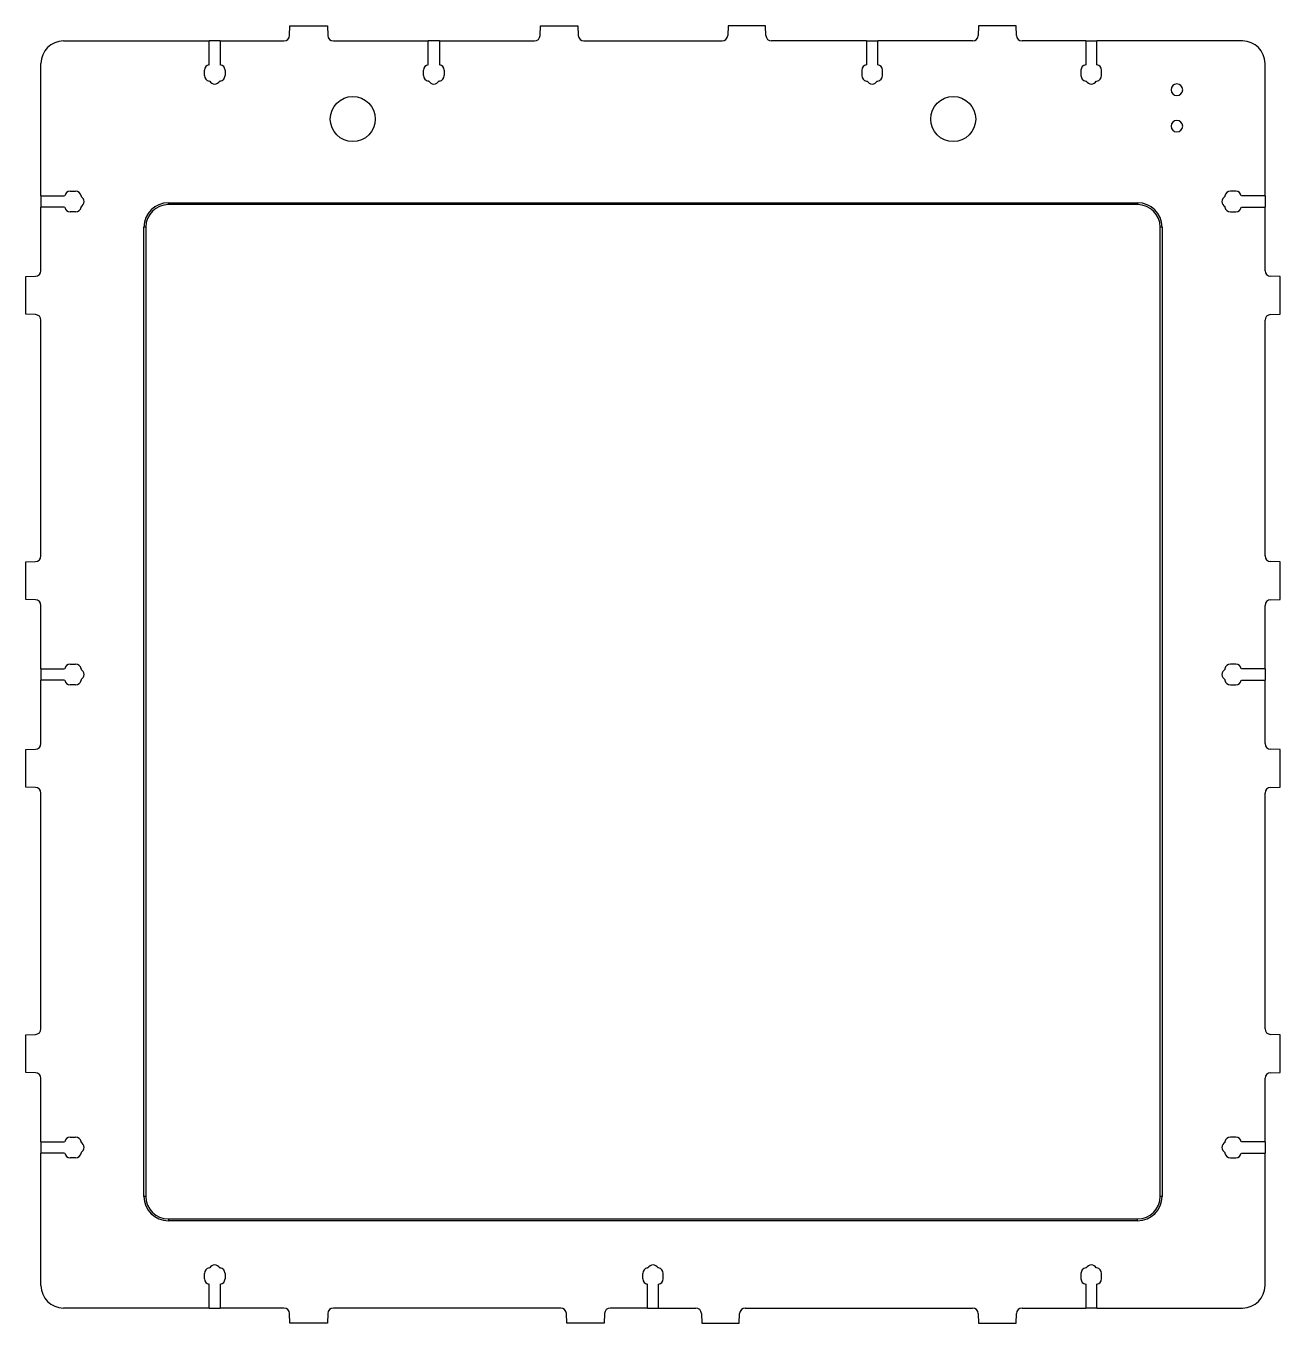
# Model space of a CAD drawing. Extents: x -167 to 167, y -173 to 173.
import ezdxf

# ---------------------------------------------------------------- set-up
doc = ezdxf.new("R2010")
doc.units = 0
doc.layers.get('0').update_dxf_attribs({"linetype": 'continuous'})

# ---------------------------------------------------------------- blocks, each defined once
blk = doc.blocks.new('PART__FEATURE')
at = {"color": 0}
for p, q in [((-96.84, 170.25), (-96.75, 172.8)), ((-96.75, 172.8), (-86.75, 172.8)), ((-86.75, 172.8), (-86.66, 170.25)), ((-30.09, 170.25), (-30, 172.8)), ((-30, 172.8), (-20, 172.8)), ((-20, 172.8), (-19.91, 170.25)), ((20, 172.8), (19.91, 170.25)), ((30, 172.8), (20, 172.8)), ((30.09, 170.25), (30, 172.8)), ((86.75, 172.8), (86.66, 170.25)), ((96.75, 172.8), (86.75, 172.8)), ((96.84, 170.25), (96.75, 172.8)), ((-157.1, 168.8), (-118.3, 168.8)), ((-115.3, 168.8), (-118.3, 168.8)), ((-118.3, 162.48), (-118.3, 168.8)), ((-115.3, 168.8), (-98.34, 168.8)), ((-115.3, 168.8), (-115.3, 162.48)), ((-85.16, 168.8), (-59.9, 168.8)), ((-56.9, 168.8), (-59.9, 168.8)), ((-59.9, 162.48), (-59.9, 168.8)), ((-56.9, 168.8), (-31.59, 168.8)), ((-56.9, 168.8), (-56.9, 162.48)), ((-18.41, 168.8), (18.41, 168.8)), ((56.9, 168.8), (31.59, 168.8)), ((56.9, 168.8), (56.9, 162.48)), ((56.9, 168.8), (59.9, 168.8)), ((85.16, 168.8), (59.9, 168.8)), ((59.9, 162.48), (59.9, 168.8)), ((115.3, 168.8), (98.34, 168.8)), ((115.3, 168.8), (115.3, 162.48)), ((115.3, 168.8), (118.3, 168.8)), ((157.1, 168.8), (118.3, 168.8)), ((118.3, 162.48), (118.3, 168.8)), ((-163.1, 127.5), (-163.1, 162.8)), ((163.1, 127.5), (163.1, 162.8)), ((-119.55, 159.6), (-119.55, 161)), ((-114.05, 161), (-114.05, 159.6)), ((-61.15, 159.6), (-61.15, 161)), ((-55.65, 161), (-55.65, 159.6)), ((55.65, 161), (55.65, 159.6)), ((61.15, 159.6), (61.15, 161)), ((114.05, 161), (114.05, 159.6)), ((119.55, 159.6), (119.55, 161)), ((-118.14, 158.12), (-118.3, 158.12)), ((-115.3, 158.12), (-115.46, 158.12)), ((-59.74, 158.12), (-59.9, 158.12)), ((-56.9, 158.12), (-57.06, 158.12)), ((56.9, 158.12), (57.06, 158.12)), ((59.74, 158.12), (59.9, 158.12)), ((115.3, 158.12), (115.46, 158.12)), ((118.14, 158.12), (118.3, 158.12)), ((-155.3, 128.75), (-153.9, 128.75)), ((155.3, 128.75), (153.9, 128.75)), ((-163.1, 127.5), (-163.1, 124.5)), ((-163.1, 127.5), (-156.78, 127.5)), ((-163.1, 107.59), (-163.1, 124.5)), ((-156.78, 124.5), (-163.1, 124.5)), ((-152.42, 127.5), (-152.42, 127.34)), ((-152.42, 124.66), (-152.42, 124.5)), ((-129.15, 125.69), (129.15, 125.69)), ((-129.15, 125.19), (-129.15, 125.69)), ((129.15, 125.19), (-129.15, 125.19)), ((129.15, 125.69), (129.15, 125.19)), ((152.42, 127.5), (152.42, 127.34)), ((152.42, 124.66), (152.42, 124.5)), ((163.1, 127.5), (156.78, 127.5)), ((156.78, 124.5), (163.1, 124.5)), ((163.1, 127.5), (163.1, 124.5)), ((163.1, 107.59), (163.1, 124.5)), ((-153.9, 123.25), (-155.3, 123.25)), ((153.9, 123.25), (155.3, 123.25)), ((-135.65, -139.06), (-135.65, 119.19)), ((-135.15, 119.19), (-135.65, 119.19)), ((-135.15, 119.19), (-135.15, -139.06)), ((135.15, -139.06), (135.15, 119.19)), ((135.65, 119.19), (135.15, 119.19)), ((135.65, 119.19), (135.65, -139.06)), ((-167.1, 106), (-164.55, 106.09)), ((-167.1, 96), (-167.1, 106)), ((167.1, 106), (164.55, 106.09)), ((167.1, 96), (167.1, 106)), ((-164.55, 95.91), (-167.1, 96)), ((-163.1, 31.59), (-163.1, 94.41)), ((163.1, 31.59), (163.1, 94.41)), ((164.55, 95.91), (167.1, 96)), ((-167.1, 30), (-164.55, 30.09)), ((-167.1, 20), (-167.1, 30)), ((167.1, 30), (164.55, 30.09)), ((167.1, 20), (167.1, 30)), ((-164.55, 19.91), (-167.1, 20)), ((-163.1, 1.5), (-163.1, 18.41)), ((163.1, 1.5), (163.1, 18.41)), ((164.55, 19.91), (167.1, 20)), ((-163.1, 1.5), (-163.1, -1.5)), ((-163.1, 1.5), (-156.78, 1.5)), ((-155.3, 2.75), (-153.9, 2.75)), ((-152.42, 1.5), (-152.42, 1.34)), ((152.42, 1.5), (152.42, 1.34)), ((155.3, 2.75), (153.9, 2.75)), ((163.1, 1.5), (156.78, 1.5)), ((163.1, 1.5), (163.1, -1.5)), ((-163.1, -18.41), (-163.1, -1.5)), ((-156.78, -1.5), (-163.1, -1.5)), ((-153.9, -2.75), (-155.3, -2.75)), ((-152.42, -1.34), (-152.42, -1.5)), ((152.42, -1.34), (152.42, -1.5)), ((153.9, -2.75), (155.3, -2.75)), ((156.78, -1.5), (163.1, -1.5)), ((163.1, -18.41), (163.1, -1.5)), ((-167.1, -20), (-164.55, -19.91)), ((-167.1, -30), (-167.1, -20)), ((167.1, -20), (164.55, -19.91)), ((167.1, -30), (167.1, -20)), ((-164.55, -30.09), (-167.1, -30)), ((164.55, -30.09), (167.1, -30)), ((-163.1, -94.41), (-163.1, -31.59)), ((163.1, -94.41), (163.1, -31.59)), ((-167.1, -96), (-164.55, -95.91)), ((-167.1, -106), (-167.1, -96)), ((167.1, -96), (164.55, -95.91)), ((167.1, -106), (167.1, -96)), ((-164.55, -106.09), (-167.1, -106)), ((164.55, -106.09), (167.1, -106)), ((-163.1, -124.5), (-163.1, -107.59)), ((163.1, -124.5), (163.1, -107.59)), ((-155.3, -123.25), (-153.9, -123.25)), ((155.3, -123.25), (153.9, -123.25)), ((-163.1, -124.5), (-163.1, -127.5)), ((-163.1, -124.5), (-156.78, -124.5)), ((-163.1, -162.8), (-163.1, -127.5)), ((-156.78, -127.5), (-163.1, -127.5)), ((-152.42, -124.5), (-152.42, -124.66)), ((-152.42, -127.34), (-152.42, -127.5)), ((152.42, -124.5), (152.42, -124.66)), ((152.42, -127.34), (152.42, -127.5)), ((163.1, -124.5), (156.78, -124.5)), ((156.78, -127.5), (163.1, -127.5)), ((163.1, -124.5), (163.1, -127.5)), ((163.1, -162.8), (163.1, -127.5)), ((-153.9, -128.75), (-155.3, -128.75)), ((153.9, -128.75), (155.3, -128.75)), ((-135.15, -139.06), (-135.65, -139.06)), ((135.65, -139.06), (135.15, -139.06)), ((-129.15, -145.06), (129.15, -145.06)), ((-129.15, -145.06), (-129.15, -145.56)), ((129.15, -145.56), (129.15, -145.06)), ((129.15, -145.56), (-129.15, -145.56)), ((-118.3, -158.12), (-118.14, -158.12)), ((-115.46, -158.12), (-115.3, -158.12)), ((-1.5, -158.12), (-1.34, -158.12)), ((1.5, -158.12), (1.34, -158.12)), ((115.46, -158.12), (115.3, -158.12)), ((118.3, -158.12), (118.14, -158.12)), ((-119.55, -161), (-119.55, -159.6)), ((-114.05, -159.6), (-114.05, -161)), ((-2.75, -161), (-2.75, -159.6)), ((2.75, -161), (2.75, -159.6)), ((114.05, -159.6), (114.05, -161)), ((119.55, -161), (119.55, -159.6)), ((-118.3, -168.8), (-118.3, -162.48)), ((-115.3, -162.48), (-115.3, -168.8)), ((-1.5, -168.8), (-1.5, -162.48)), ((1.5, -168.8), (1.5, -162.48)), ((115.3, -162.48), (115.3, -168.8)), ((118.3, -168.8), (118.3, -162.48)), ((-118.3, -168.8), (-157.1, -168.8)), ((-118.3, -168.8), (-115.3, -168.8)), ((-98.34, -168.8), (-115.3, -168.8)), ((-24.59, -168.8), (-85.16, -168.8)), ((-1.5, -168.8), (-11.41, -168.8)), ((-1.5, -168.8), (1.5, -168.8)), ((1.5, -168.8), (11.41, -168.8)), ((24.59, -168.8), (85.16, -168.8)), ((98.34, -168.8), (115.3, -168.8)), ((118.3, -168.8), (115.3, -168.8)), ((118.3, -168.8), (157.1, -168.8)), ((-96.75, -172.8), (-96.84, -170.25)), ((-86.75, -172.8), (-96.75, -172.8)), ((-86.66, -170.25), (-86.75, -172.8)), ((-23, -172.8), (-23.09, -170.25)), ((-13, -172.8), (-23, -172.8)), ((-12.91, -170.25), (-13, -172.8)), ((12.91, -170.25), (13, -172.8)), ((13, -172.8), (23, -172.8)), ((23, -172.8), (23.09, -170.25)), ((86.66, -170.25), (86.75, -172.8)), ((86.75, -172.8), (96.75, -172.8)), ((96.75, -172.8), (96.84, -170.25))]:
    blk.add_line(p, q, dxfattribs=at)
for centre in [(-80, 148), (80, 148)]:
    blk.add_circle(centre, 6, dxfattribs=at)
for centre, radius, start, end in [((-98.34, 170.3), 1.5, -90, -2), ((-85.16, 170.3), 1.5, -178, -90), ((-31.59, 170.3), 1.5, -90, -2), ((-18.41, 170.3), 1.5, -178, -90), ((18.41, 170.3), 1.5, -90, -2), ((31.59, 170.3), 1.5, -178, -90), ((85.16, 170.3), 1.5, -90, -2), ((98.34, 170.3), 1.5, -178, -90), ((-157.1, 162.8), 6, 90, -180), ((157.1, 162.8), 6, 0, 90), ((-118.05, 161), 1.5, 99.5941, -180), ((-118.05, 161), 1.5, 99.5941, -180), ((-115.55, 161), 1.5, 0, 80.4059), ((-59.65, 161), 1.5, 99.5941, 180), ((-57.15, 161), 1.5, 0, 80.4059), ((-57.15, 161), 1.5, 0, 80.4059), ((57.15, 161), 1.5, 99.5941, -180), ((57.15, 161), 1.5, 99.5941, -180), ((59.65, 161), 1.5, 0, 80.4059), ((115.55, 161), 1.5, 99.5941, -180), ((118.05, 161), 1.5, 0, 80.4059), ((118.05, 161), 1.5, 0, 80.4059), ((-118.05, 159.6), 1.5, -180, -99.5941), ((-115.55, 159.6), 1.5, -80.4059, 0), ((-59.65, 159.6), 1.5, 180, -99.5941), ((-57.15, 159.6), 1.5, -80.4059, 0), ((57.15, 159.6), 1.5, -180, -99.5941), ((59.65, 159.6), 1.5, -80.4059, 0), ((115.55, 159.6), 1.5, -180, -99.5941), ((118.05, 159.6), 1.5, -80.4059, 0), ((-116.8, 158.8), 1.5, -153.0842, -26.9158), ((-116.8, 158.8), 1.5, -153.0842, -26.9158), ((-58.4, 158.8), 1.5, -153.0842, -26.9158), ((-58.4, 158.8), 1.5, -153.0842, -26.9158), ((58.4, 158.8), 1.5, -153.0842, -26.9158), ((58.4, 158.8), 1.5, -153.0842, -26.9158), ((116.8, 158.8), 1.5, -153.0842, -26.9158), ((116.8, 158.8), 1.5, -153.0842, -26.9158), ((139.6, 155.8), 1.55, 0, -180), ((139.6, 155.8), 1.55, 180, 0), ((139.6, 146.1), 1.55, 0, -180), ((139.6, 146.1), 1.55, 180, 0), ((-155.3, 127.25), 1.5, 90, 170.4059), ((-155.3, 127.25), 1.5, 90, 170.4059), ((-153.9, 127.25), 1.5, 9.5941, 90), ((-153.9, 127.25), 1.5, 9.5941, 90), ((153.9, 127.25), 1.5, 90, 170.4059), ((155.3, 127.25), 1.5, 9.5941, 90), ((-155.3, 124.75), 1.5, -170.4059, -90), ((-153.9, 124.75), 1.5, -90, -9.5941), ((-153.9, 124.75), 1.5, -90, -9.5941), ((-153.1, 126), 1.5, -63.0842, 63.0842), ((-129.15, 119.19), 6.5, 90, -180), ((-129.15, 119.19), 6, 90, -180), ((129.15, 119.19), 6.5, 0, 90), ((129.15, 119.19), 6, 0, 90), ((153.1, 126), 1.5, 116.9158, -116.9158), ((153.9, 124.75), 1.5, -170.4059, -90), ((155.3, 124.75), 1.5, -90, -9.5941), ((-164.6, 107.59), 1.5, -88, 0), ((164.6, 107.59), 1.5, -180, -92), ((-164.6, 94.41), 1.5, 0, 88), ((164.6, 94.41), 1.5, 92, 180), ((-164.6, 31.59), 1.5, -88, 0), ((164.6, 31.59), 1.5, -180, -92), ((-164.6, 18.41), 1.5, 0, 88), ((164.6, 18.41), 1.5, 92, 180), ((-155.3, 1.25), 1.5, 90, 170.4059), ((-153.9, 1.25), 1.5, 9.5941, 90), ((-153.1, 0), 1.5, -63.0842, 63.0842), ((153.1, 0), 1.5, 116.9158, -116.9158), ((153.9, 1.25), 1.5, 90, 170.4059), ((155.3, 1.25), 1.5, 9.5941, 90), ((-155.3, -1.25), 1.5, -170.4059, -90), ((-153.9, -1.25), 1.5, -90, -9.5941), ((-153.9, -1.25), 1.5, -90, -9.5941), ((153.9, -1.25), 1.5, -170.4059, -90), ((155.3, -1.25), 1.5, -90, -9.5941), ((-164.6, -18.41), 1.5, -88, 0), ((164.6, -18.41), 1.5, -180, -92), ((-164.6, -31.59), 1.5, 0, 88), ((164.6, -31.59), 1.5, 92, 180), ((-164.6, -94.41), 1.5, -88, 0), ((164.6, -94.41), 1.5, -180, -92), ((-164.6, -107.59), 1.5, 0, 88), ((164.6, -107.59), 1.5, 92, 180), ((-155.3, -124.75), 1.5, 90, 170.4059), ((-155.3, -124.75), 1.5, 90, 170.4059), ((-153.9, -124.75), 1.5, 9.5941, 90), ((153.9, -124.75), 1.5, 90, 170.4059), ((155.3, -124.75), 1.5, 9.5941, 90), ((155.3, -124.75), 1.5, 9.5941, 90), ((-155.3, -127.25), 1.5, -170.4059, -90), ((-153.9, -127.25), 1.5, -90, -9.5941), ((-153.1, -126), 1.5, -63.0842, 63.0842), ((153.1, -126), 1.5, 116.9158, -116.9158), ((153.9, -127.25), 1.5, -170.4059, -90), ((155.3, -127.25), 1.5, -90, -9.5941), ((-129.15, -139.06), 6.5, -180, -90), ((-129.15, -139.06), 6, -180, -90), ((129.15, -139.06), 6.5, -90, 0), ((129.15, -139.06), 6, -90, 0), ((-118.05, -159.6), 1.5, 99.5941, -180), ((-116.8, -158.8), 1.5, 26.9158, 153.0842), ((-115.55, -159.6), 1.5, 0, 80.4059), ((-1.25, -159.6), 1.5, 99.5941, -180), ((-1.25, -159.6), 1.5, 99.5941, -180), ((0, -158.8), 1.5, 26.9158, 153.0842), ((1.25, -159.6), 1.5, 0, 80.4059), ((1.25, -159.6), 1.5, 0, 80.4059), ((115.55, -159.6), 1.5, 99.5941, 180), ((116.8, -158.8), 1.5, 26.9158, 153.0842), ((118.05, -159.6), 1.5, 0, 80.4059), ((-118.05, -161), 1.5, 180, -99.5941), ((-118.05, -161), 1.5, 180, -99.5941), ((-115.55, -161), 1.5, -80.4059, 0), ((-115.55, -161), 1.5, -80.4059, 0), ((-1.25, -161), 1.5, -180, -99.5941), ((1.25, -161), 1.5, -80.4059, 0), ((115.55, -161), 1.5, -180, -99.5941), ((118.05, -161), 1.5, -80.4059, 0), ((-157.1, -162.8), 6, 180, -90), ((157.1, -162.8), 6, -90, 0), ((-98.34, -170.3), 1.5, 2, 90), ((-85.16, -170.3), 1.5, 90, 178), ((-24.59, -170.3), 1.5, 2, 90), ((-11.41, -170.3), 1.5, 90, 178), ((11.41, -170.3), 1.5, 2, 90), ((24.59, -170.3), 1.5, 90, 178), ((85.16, -170.3), 1.5, 2, 90), ((98.34, -170.3), 1.5, 90, 178)]:
    blk.add_arc(centre, radius, start, end, dxfattribs=at)

msp = doc.modelspace()

# ---------------------------------------------------------------- block references
at = {"color": 0}
msp.add_blockref('PART__FEATURE', (0, 0), dxfattribs=at)

doc.saveas('drawing.dxf')
